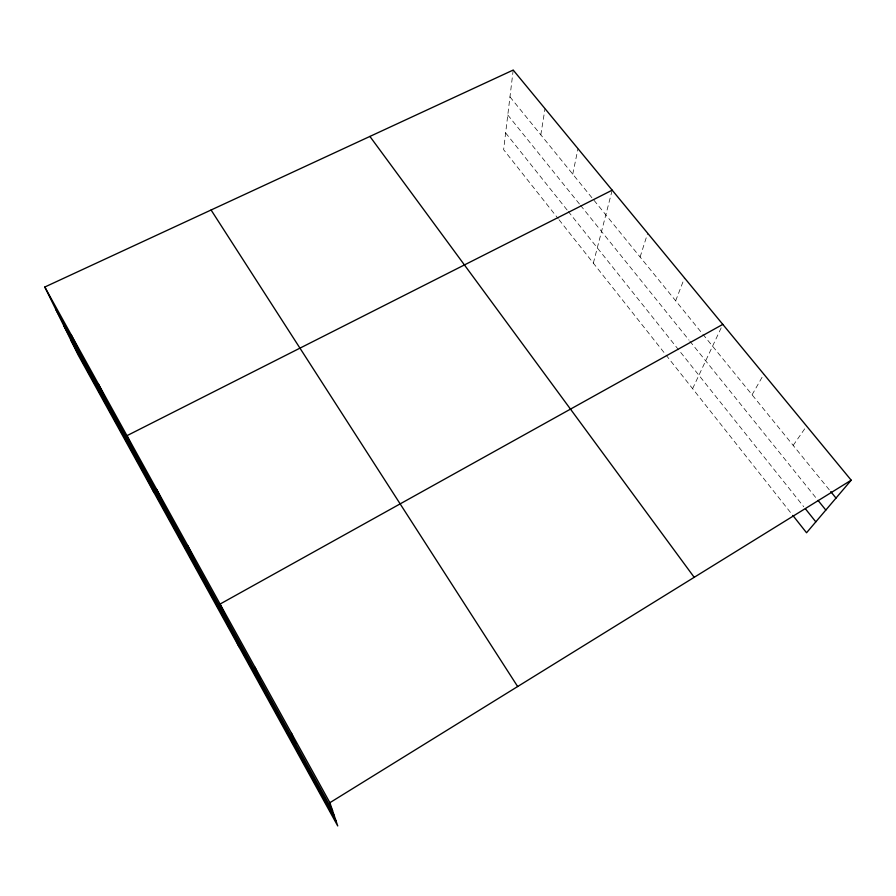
<?xml version="1.0" encoding="UTF-8"?>
<svg xmlns="http://www.w3.org/2000/svg" width="896" height="896" viewBox="0 0 896 896"><rect width="100%" height="100%" fill="white"/><g stroke="black" fill="none" stroke-linecap="round" stroke-linejoin="round"><path stroke-width="0.67" stroke-dasharray="4.48 3.36" d="M513.195 70.056L503.63 149.677L558.186 218.669M540.814 134.837L545.014 108.674M572.746 174.126L577.998 148.68M593.354 263.133L612.192 190.176M640.102 257.018L647.674 233.229M675.662 300.776L684.51 277.939M692.608 388.662L722.803 324.386M752.069 394.8L763.84 374.192M793.184 445.402L806.602 426.07M509.97 96.88L702.016 333.211M702.901 334.286L829.875 490.56M507.797 115.002L579.69 204.322M580.563 205.408L689.013 340.122M689.886 341.208L816.278 498.221M505.646 132.933L567.426 210.403M568.277 211.467L803.757 506.733M559.037 219.744L665.213 354.021M666.075 355.107L791.974 514.338"/><path stroke-width="1.34" d="M44.8 287.022L329.885 802.693L337.736 825.944L78.075 354.816L44.8 287.022L513.195 70.056L851.2 480.189L806.546 532.762L792.837 515.424M329.885 802.693L851.2 480.189M722.803 324.386L220.069 604.061L238.941 646.699M612.192 190.176L126.974 435.669L154 492.565M830.749 491.635L836.002 498.086M818.014 500.371L825.821 510.07M805.482 508.883L815.808 521.842M369.902 136.427L694.198 577.315M211.086 210L517.653 686.526M56.09 310.016L332.573 810.678M63.672 325.461L334.365 815.987M71.131 340.682L336.123 821.173M71.098 334.6L81.749 356.485M98.47 384.104L108.427 404.79M156.688 489.418L165.054 507.338M187.69 545.496L195.149 561.826M254.968 667.184L260.288 679.773M291.525 733.309L295.602 743.725"/></g></svg>
